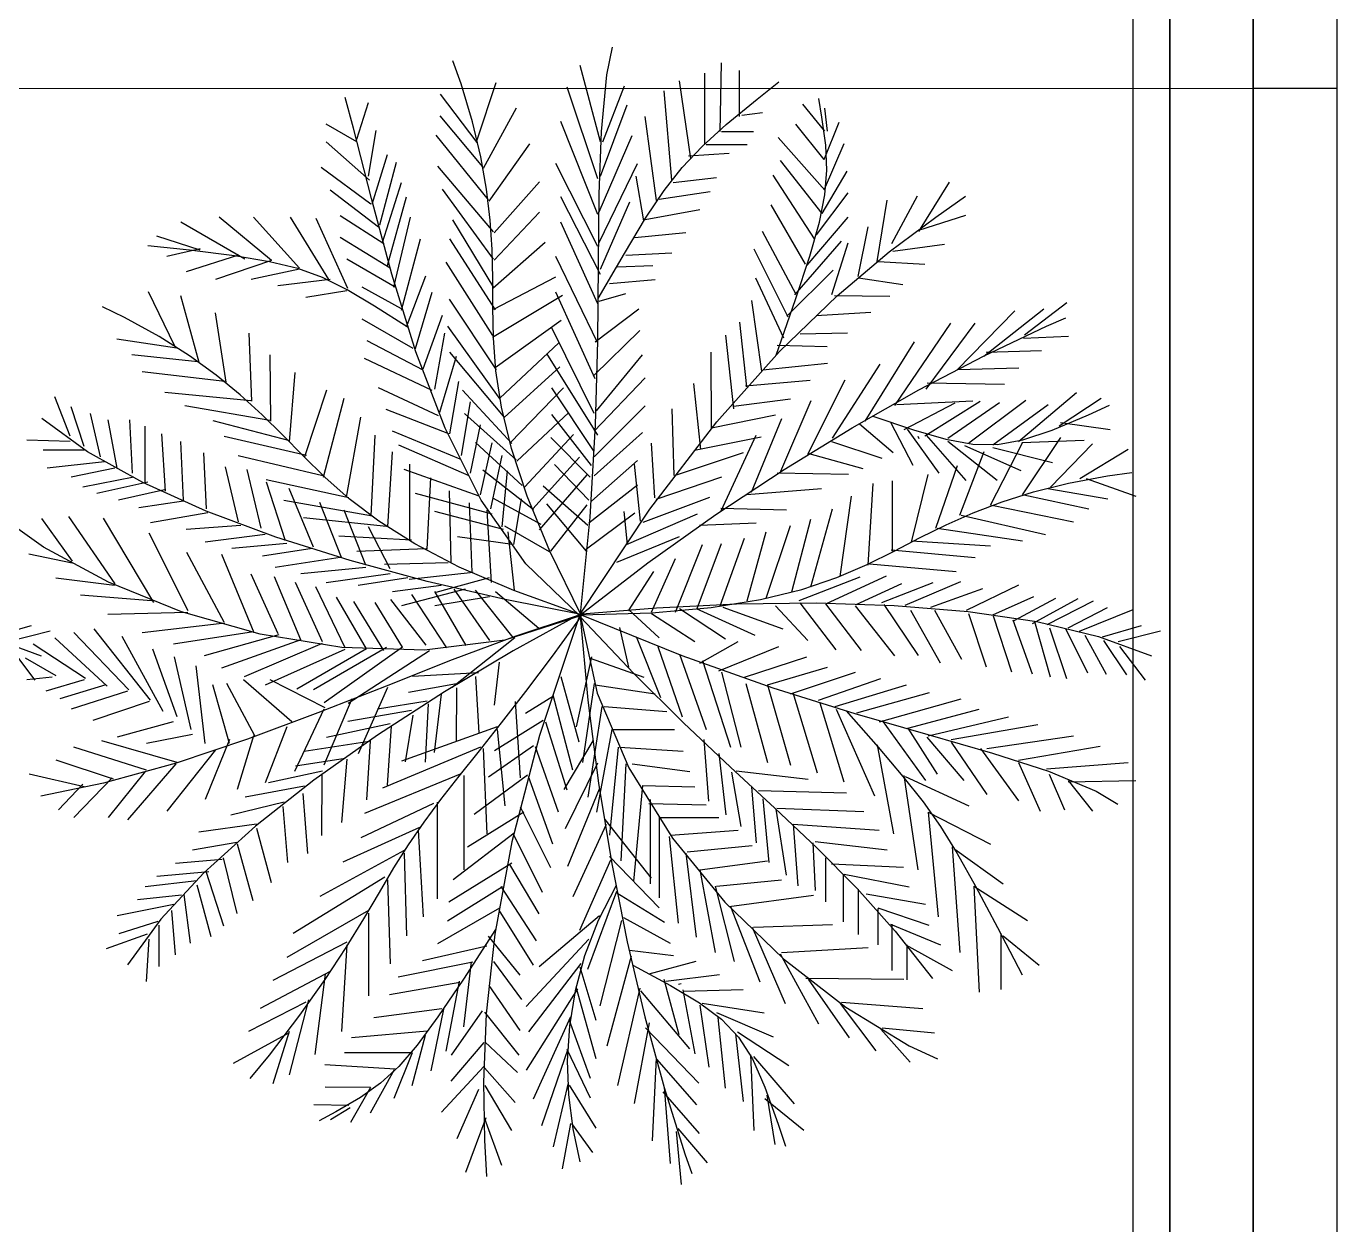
# Model space of a CAD drawing. Header units: millimetres. Extents: x 1993 to 4093, y 1262 to 2017.
# Drawn here: x 3551.76 to 3561.18, y 1651.93 to 1660.54 of the extents above; entities that cross this region are included whole.
import ezdxf

# ---------------------------------------------------------------- set-up
doc = ezdxf.new("R2010")
doc.units = ezdxf.units.MM
for name, color, linetype, lineweight in [('FLR CARPET', 254, 'Continuous', 15), ('FLR CARPET 1', 254, 'Continuous', 15), ('LOW HEIGHT STORAGE WITH PLANTER BOX', 251, 'Continuous', 25)]:
    doc.layers.add(name, color=color, linetype=linetype, lineweight=lineweight)

# ---------------------------------------------------------------- blocks, each defined once
blk = doc.blocks.new('LHS 4FT')
at = {"layer": 'LOW HEIGHT STORAGE WITH PLANTER BOX', "ltscale": 0.7}
for p, q in [((8.4, -24.0001), (8.4001, 24.0001)), ((9, 24.0001), (9, -24.0001)), ((8.4, -23.4), (8.4, -24)), ((8.4, -24), (-8.4, -24.0002)), ((9, -24.0001), (8.4, -24.0001))]:
    blk.add_line(p, q, dxfattribs=at)
blk = doc.blocks.new('LSH 6FT')
at = {"layer": 'LOW HEIGHT STORAGE WITH PLANTER BOX'}
for p, q in [((3.7112, 32.6035), (3.5647, 33.153)), ((4.5721, 32.6768), (4.5812, 33.1714)), ((4.3614, 32.4844), (4.279, 33.0431)), ((4.4622, 32.5852), (4.4622, 33.0981)), ((4.7094, 32.7867), (4.7094, 33.1164)), ((2.8258, 32.6188), (2.9622, 33.0308)), ((3.6929, 32.3379), (3.4731, 32.9973)), ((3.7295, 32.6035), (3.8852, 33.0065)), ((4.2241, 32.3287), (4.1691, 32.9699)), ((1.9621, 32.6218), (2.0445, 32.8874)), ((2.8261, 32.5984), (2.5622, 32.9462)), ((3.7112, 32.3562), (3.9035, 32.8691)), ((5.3235, 32.6794), (5.1647, 32.8744)), ((2.8659, 32.4229), (2.5607, 32.7905)), ((2.8702, 32.4148), (3.1087, 32.8489)), ((4.1142, 32.1822), (4.0318, 32.7867)), ((4.7277, 32.7958), (4.8743, 32.8142)), ((5.3417, 32.6813), (5.3243, 32.8453)), ((1.9621, 32.6035), (1.7423, 32.7317)), ((2.0445, 32.3562), (2.0995, 32.6859)), ((3.6929, 32.0814), (3.4273, 32.75)), ((4.5812, 32.6768), (4.8102, 32.6768)), ((5.3174, 32.4761), (5.1154, 32.7311)), ((5.3174, 32.4761), (5.427, 32.7456)), ((2.0537, 32.3287), (1.7423, 32.6035)), ((2.9068, 32.186), (2.5303, 32.6507)), ((2.911, 32.1779), (3.2032, 32.5883)), ((3.7021, 32.0997), (3.9402, 32.6493)), ((4.4713, 32.5852), (4.7644, 32.5852)), ((5.3223, 32.2556), (4.9875, 32.6346)), ((5.3214, 32.2647), (5.4616, 32.5927)), ((2.072, 32.1547), (2.1819, 32.5119)), ((4.3431, 32.5027), (4.6362, 32.5211)), ((2.0628, 32.1547), (1.7057, 32.4203)), ((2.1269, 32.0081), (2.246, 32.4569)), ((2.9434, 31.9572), (2.5422, 32.4297)), ((3.6929, 31.8524), (3.3907, 32.4478)), ((3.7021, 31.8799), (3.9768, 32.4478)), ((5.3033, 32.0878), (5.0048, 32.4707)), ((5.3033, 32.0878), (5.4828, 32.3923)), ((2.1452, 31.8799), (2.2826, 32.3104)), ((2.9476, 31.9491), (3.2733, 32.3151)), ((4.0226, 32.0356), (3.9676, 32.3562)), ((4.2332, 32.3104), (4.5446, 32.347)), ((5.2487, 31.907), (4.9517, 32.3637)), ((5.9984, 31.9588), (6.2186, 32.3137)), ((2.1178, 31.9898), (1.7698, 32.2554)), ((2.1819, 31.715), (2.3192, 32.2096)), ((2.9426, 31.7606), (2.5778, 32.2624)), ((3.7112, 31.6509), (3.4273, 32.2096)), ((4.1325, 32.1913), (4.4988, 32.2463)), ((5.2641, 31.9363), (5.4901, 32.2365)), ((5.8048, 31.8738), (5.9896, 32.2158)), ((3.7112, 31.6876), (3.9219, 32.173)), ((4.0318, 32.0448), (4.4255, 32.1181)), ((5.1851, 31.7253), (4.9375, 32.1504)), ((5.699, 31.7429), (5.772, 32.1835)), ((1.1562, 31.7608), (0.6983, 32.0265)), ((1.3485, 31.7517), (0.973, 32.0631)), ((1.55, 31.6967), (1.2203, 32.0631)), ((1.7606, 31.6143), (1.4859, 32.0631)), ((1.898, 31.5502), (1.669, 32.0539)), ((2.1544, 31.8708), (1.843, 32.0723)), ((2.2277, 31.5593), (2.3467, 32.0631)), ((2.946, 31.5559), (2.6511, 32.0424)), ((2.9468, 31.7525), (3.2728, 32.098)), ((3.6929, 31.4403), (3.4273, 32.0265)), ((5.1952, 31.7171), (5.4902, 32.0616)), ((5.9974, 31.9679), (6.3358, 32.0774)), ((0.8357, 31.825), (0.5243, 31.9257)), ((2.2002, 31.6967), (1.843, 31.9165)), ((3.9585, 31.9165), (4.3248, 31.9532)), ((5.1162, 31.5061), (4.8748, 31.9595)), ((5.5629, 31.6364), (5.6355, 31.994)), ((0.8357, 31.8341), (0.5976, 31.7792)), ((2.2826, 31.3945), (2.42, 31.9074)), ((2.9569, 31.3963), (2.6288, 31.9069)), ((2.9379, 31.5516), (3.3133, 31.8816)), ((5.0598, 31.3436), (4.8145, 31.8334)), ((5.1071, 31.5052), (5.4438, 31.8908)), ((5.3741, 31.5058), (5.4913, 31.8775)), ((5.8106, 31.8192), (6.183, 31.8678)), ((1.1104, 31.7883), (0.7349, 31.6692)), ((1.3485, 31.7517), (0.9456, 31.6143)), ((2.2368, 31.5593), (1.8888, 31.7608)), ((2.9395, 31.2117), (2.6029, 31.7385)), ((3.6929, 31.1563), (3.3907, 31.7792)), ((3.8944, 31.7883), (4.2241, 31.8066)), ((5.7081, 31.7438), (6.0417, 31.7239)), ((1.55, 31.6876), (1.202, 31.6143)), ((2.3192, 31.2754), (2.4566, 31.6418)), ((2.9445, 31.4002), (3.3913, 31.633)), ((3.8303, 31.7059), (4.0867, 31.715)), ((5.0497, 31.3517), (5.3831, 31.6818)), ((1.7698, 31.6143), (1.3943, 31.5685)), ((2.2826, 31.4036), (1.9987, 31.5593)), ((3.7753, 31.5868), (4.105, 31.6143)), ((5.0297, 31.193), (4.8276, 31.6229)), ((5.5639, 31.6272), (5.8822, 31.5781)), ((0.6545, 31.1346), (0.4653, 31.5251)), ((0.8285, 31.0191), (0.6971, 31.4967)), ((1.8888, 31.5319), (1.5958, 31.4861)), ((2.3834, 31.1197), (2.5024, 31.5227)), ((2.9641, 30.9663), (2.6279, 31.4726)), ((2.9356, 31.1993), (3.4385, 31.5027)), ((3.6746, 30.8999), (3.3907, 31.5227)), ((3.7021, 31.4586), (3.8944, 31.5135)), ((4.8707, 30.9551), (4.7985, 31.4633)), ((5.3933, 31.4987), (5.7897, 31.4946)), ((6.7574, 31.2174), (7.0603, 31.4484)), ((1.0228, 30.8777), (0.9464, 31.3756)), ((2.4383, 30.9731), (2.5757, 31.3578)), ((3.6746, 31.1655), (3.986, 31.4036)), ((5.2611, 31.3557), (5.6546, 31.379)), ((6.2706, 30.9624), (6.6887, 31.3881)), ((6.4654, 31.0644), (6.8973, 31.4044)), ((2.365, 31.1197), (1.9987, 31.3304)), ((2.9922, 30.7538), (2.6147, 31.2799)), ((2.9556, 30.9825), (3.4292, 31.3223)), ((3.6654, 30.6526), (3.3632, 31.2662)), ((4.7629, 30.8424), (4.7137, 31.3069)), ((5.8248, 30.7081), (6.2274, 31.3015)), ((6.052, 30.8271), (6.4035, 31.3008)), ((0.669, 31.1201), (0.2373, 31.1857)), ((1.2085, 30.7391), (1.1871, 31.2285)), ((2.4383, 30.964), (2.0354, 31.1746)), ((2.5207, 30.8266), (2.594, 31.2296)), ((3.6654, 30.9273), (3.9951, 31.2479)), ((4.6691, 30.6851), (4.6131, 31.2134)), ((5.1461, 31.2238), (5.486, 31.2322)), ((5.6138, 30.5976), (5.9677, 31.1655)), ((6.7497, 31.1927), (7.0731, 31.207)), ((0.8198, 31.022), (0.3447, 31.073)), ((1.3449, 30.5975), (1.3381, 31.0724)), ((3.0148, 30.6313), (2.6302, 31.0917)), ((2.988, 30.7619), (3.4115, 31.1582)), ((3.6929, 30.4969), (3.3266, 31.0831)), ((3.6838, 30.6709), (4.0134, 31.0739)), ((4.5096, 30.5392), (4.5063, 31.0915)), ((4.9799, 31.1417), (5.3399, 31.1338)), ((6.4812, 31.0933), (6.8784, 31.105)), ((2.5024, 30.8174), (2.017, 31.0464)), ((2.5573, 30.6617), (2.6764, 31.0647)), ((3.019, 30.6232), (3.4185, 30.9863)), ((4.8788, 30.9652), (5.3433, 31.0144)), ((5.3786, 30.4743), (5.7209, 31.0052)), ((6.2787, 30.9666), (6.7169, 30.979)), ((1.0141, 30.8805), (0.4203, 30.9515)), ((1.4785, 30.4472), (1.5179, 30.9454)), ((2.6306, 30.506), (2.6947, 30.8816)), ((3.6654, 30.5243), (4.0318, 30.909)), ((4.7529, 30.8505), (5.2183, 30.8906)), ((5.2005, 30.3603), (5.469, 30.8939)), ((1.1998, 30.7419), (0.5828, 30.8013)), ((1.5887, 30.3431), (1.747, 30.8214)), ((2.5482, 30.6343), (2.1178, 30.8358)), ((3.0754, 30.4357), (2.7208, 30.8188)), ((3.0631, 30.4396), (3.4456, 30.8352)), ((3.6654, 30.3778), (3.3632, 30.8358)), ((4.433, 30.393), (4.3828, 30.8666)), ((6.0593, 30.8723), (6.6126, 30.8623)), ((6.7145, 30.4505), (7.1299, 30.8025)), ((-0.0984, 30.4877), (-0.2083, 30.7716)), ((0.0023, 30.4144), (-0.0893, 30.6984)), ((1.3362, 30.6003), (0.7249, 30.7061)), ((1.7223, 30.1929), (1.8716, 30.7609)), ((2.713, 30.3503), (2.7771, 30.735)), ((3.6654, 30.3412), (4.0318, 30.7075)), ((4.6672, 30.7033), (5.076, 30.7558)), ((5.0061, 30.2379), (5.226, 30.7459)), ((5.841, 30.7166), (6.3854, 30.7433)), ((5.8936, 30.5374), (6.2587, 30.7286)), ((6.0419, 30.491), (6.4387, 30.7402)), ((6.2061, 30.4737), (6.5782, 30.7306)), ((6.3583, 30.4397), (6.7663, 30.7465)), ((6.5306, 30.4266), (6.9267, 30.7167)), ((7.0074, 30.5626), (7.3068, 30.7608)), ((0.1214, 30.3412), (0.0481, 30.6526)), ((0.2404, 30.2587), (0.1763, 30.6068)), ((0.3503, 30.2221), (0.332, 30.6068)), ((1.4813, 30.4559), (0.9308, 30.5994)), ((1.8877, 30.0513), (1.9907, 30.625)), ((2.6215, 30.506), (2.1727, 30.68)), ((3.1061, 30.3174), (2.7359, 30.6511)), ((3.1103, 30.3093), (3.4854, 30.6597)), ((3.6471, 30.277), (3.3632, 30.6434)), ((4.2409, 30.2068), (4.2271, 30.6843)), ((4.5086, 30.5484), (4.9682, 30.6431)), ((4.7959, 30.0864), (5.0154, 30.6149)), ((0.4419, 30.1488), (0.4419, 30.561)), ((0.5884, 30.0939), (0.5609, 30.506)), ((2.7039, 30.3228), (2.2185, 30.5243)), ((2.7771, 30.2221), (2.8504, 30.5701)), ((3.1667, 30.1218), (3.5168, 30.5005)), ((3.6654, 30.2038), (4.0134, 30.5152)), ((5.5733, 30.5763), (5.8147, 30.372)), ((5.7943, 30.5887), (5.9558, 30.2805)), ((5.914, 30.5378), (6.1412, 30.2226)), ((7.0151, 30.5873), (7.3725, 30.5368)), ((-0.0984, 30.4511), (-0.4098, 30.4602)), ((0.7166, 30.0297), (0.6983, 30.4511)), ((1.6003, 30.349), (1.0092, 30.4866)), ((2.0647, 29.9156), (2.0923, 30.4949)), ((2.768, 30.2038), (2.2643, 30.4236)), ((3.1501, 30.1338), (2.8131, 30.4435)), ((2.8504, 30.0664), (2.9328, 30.4419)), ((3.638, 30.1946), (3.3541, 30.4785)), ((4.1015, 30.0447), (4.0782, 30.4383)), ((4.3874, 30.3882), (4.8653, 30.4848)), ((4.5773, 29.9512), (4.8292, 30.4967)), ((5.3708, 30.4496), (5.7336, 30.3295)), ((6.0013, 30.4698), (5.9928, 30.486)), ((6.05, 30.4953), (6.3348, 30.1689)), ((6.2065, 30.4532), (6.56, 30.1732)), ((6.3259, 30.4227), (6.7308, 30.2419)), ((6.5135, 29.9931), (6.7425, 30.4419)), ((6.7393, 30.4428), (7.1855, 30.4595)), ((6.7425, 30.0664), (7.0172, 30.4785)), ((6.9439, 30.1213), (7.2461, 30.4327)), ((0.0023, 30.387), (-0.2907, 30.387)), ((0.8815, 29.9656), (0.8632, 30.3686)), ((1.7165, 30.2044), (1.108, 30.3478)), ((2.1836, 29.8377), (2.2171, 30.3765)), ((2.9237, 29.9656), (3.0061, 30.3503)), ((3.2267, 29.9672), (3.5605, 30.3374)), ((3.6471, 30.0206), (3.9768, 30.3137)), ((4.25, 30.2078), (4.7393, 30.3702)), ((5.2086, 30.3646), (5.5957, 30.2573)), ((6.2937, 29.9198), (6.4677, 30.3778)), ((6.531, 30.4061), (6.9591, 30.2995)), ((7.1546, 30.1854), (7.5026, 30.3961)), ((0.1488, 30.3045), (-0.2633, 30.2587)), ((0.2221, 30.2587), (-0.0893, 30.1946)), ((1.1104, 29.874), (1.0188, 30.2679)), ((1.2753, 29.8282), (1.1745, 30.2496)), ((2.8412, 30.0572), (2.3009, 30.2496)), ((2.3431, 29.7367), (2.3418, 30.287)), ((3.2309, 29.9591), (2.8656, 30.2437)), ((3.0061, 29.8374), (3.0427, 30.2404)), ((3.6288, 30.0297), (3.3816, 30.2862)), ((3.9995, 29.8773), (3.9561, 30.2872)), ((4.9818, 30.2251), (5.4941, 30.2144)), ((6.1197, 29.8282), (6.2754, 30.277)), ((0.3595, 30.1946), (-0.0068, 30.1213)), ((0.4602, 30.158), (0.0939, 30.0755)), ((1.9051, 30.0456), (1.3111, 30.1745)), ((1.4493, 29.7366), (1.3119, 30.158)), ((2.4677, 29.6761), (2.4926, 30.1889)), ((3.2742, 29.8164), (3.6158, 30.2113)), ((3.6197, 29.8466), (3.2991, 30.1305)), ((3.6288, 29.8649), (3.9768, 30.1397)), ((4.1116, 30.0366), (4.5827, 30.197)), ((5.6344, 29.5626), (5.671, 30.1488)), ((5.8084, 29.6634), (5.8084, 30.1671)), ((5.9457, 29.7275), (6.0648, 30.2129)), ((7.2004, 30.1854), (7.5575, 30.0572)), ((0.5793, 30.103), (0.2496, 30.0297)), ((1.6507, 29.6908), (1.4767, 30.1122)), ((2.9328, 29.929), (2.3834, 30.0755)), ((2.6388, 29.581), (2.6261, 30.0965)), ((3.2859, 29.8535), (2.9386, 30.0442)), ((3.0885, 29.7092), (3.1434, 30.0389)), ((4.0187, 29.8701), (4.497, 30.0498)), ((4.7635, 30.0694), (5.2994, 30.1123)), ((5.4329, 29.4802), (5.5153, 30.0572)), ((6.7516, 30.0664), (7.2187, 29.9656)), ((6.9256, 30.1122), (7.356, 30.0389)), ((0.7166, 30.0206), (0.3961, 29.9748)), ((0.8906, 29.9381), (0.4785, 29.8649)), ((2.0733, 29.9127), (1.436, 30.0271)), ((1.8522, 29.6176), (1.6965, 30.0114)), ((2.0262, 29.5626), (1.8705, 29.9565)), ((3.0152, 29.8191), (2.5207, 29.9473)), ((2.7896, 29.5118), (2.7711, 30.0099)), ((2.9287, 29.4368), (2.8986, 29.9581)), ((3.6105, 29.6634), (3.3266, 30.0023)), ((3.3547, 29.6621), (3.6154, 29.9942)), ((3.6013, 29.6725), (3.9585, 29.9381)), ((3.9066, 29.7109), (3.8815, 29.9477)), ((4.5769, 29.9716), (5.0482, 29.9601)), ((5.2223, 29.4069), (5.378, 29.9656)), ((6.5227, 29.9931), (7.1088, 29.874)), ((-0.0802, 29.5897), (-0.3002, 29.8962)), ((0.2252, 29.4279), (-0.1083, 29.9121)), ((0.5043, 29.2933), (0.1429, 29.8988)), ((1.1287, 29.8466), (0.7349, 29.8191)), ((2.1749, 29.8406), (1.5782, 29.9029)), ((3.8975, 29.7099), (4.4084, 29.9298)), ((4.4235, 29.8499), (4.8288, 29.8658)), ((4.9017, 29.3245), (5.0757, 29.8466)), ((5.0849, 29.3703), (5.2223, 29.8924)), ((6.3029, 29.9198), (6.9073, 29.7824)), ((0.75, 29.2345), (0.4696, 29.7917)), ((1.3027, 29.7824), (0.8723, 29.7275)), ((2.3546, 29.7425), (1.8333, 29.7702)), ((2.2002, 29.5351), (2.0445, 29.8374)), ((3.0793, 29.7092), (2.6856, 29.7641)), ((3.3465, 29.6579), (3.0239, 29.8409)), ((3.0939, 29.3822), (3.0495, 29.8021)), ((3.8281, 29.5829), (4.2781, 29.7687)), ((4.5721, 29.2695), (4.7461, 29.755)), ((4.7644, 29.3062), (4.9017, 29.8008)), ((6.1289, 29.8282), (6.7425, 29.7366)), ((1.4584, 29.7183), (1.0646, 29.6817)), ((1.6416, 29.6817), (1.2844, 29.6267)), ((2.459, 29.679), (1.961, 29.6605)), ((4.2515, 29.2237), (4.4439, 29.7092)), ((4.4072, 29.2512), (4.5812, 29.7183)), ((5.7992, 29.6725), (6.4036, 29.6176)), ((5.9457, 29.7366), (6.5135, 29.7)), ((-0.0836, 29.5771), (-0.3952, 29.64)), ((1.0095, 29.152), (0.7407, 29.6525)), ((1.2235, 29.0749), (0.9919, 29.6392)), ((1.843, 29.6176), (1.376, 29.5443)), ((2.6185, 29.578), (2.161, 29.5654)), ((4.0775, 29.2237), (4.2515, 29.6084)), ((5.6435, 29.5718), (6.2663, 29.5168)), ((0.2218, 29.4154), (-0.2, 29.4674)), ((1.3962, 29.0691), (1.2018, 29.4962)), ((1.5589, 29.0258), (1.3711, 29.4779)), ((2.0262, 29.5443), (1.5591, 29.4985)), ((2.2002, 29.4985), (1.7423, 29.4344)), ((2.3284, 29.471), (1.9712, 29.4161)), ((2.7983, 29.5089), (2.3379, 29.4586)), ((2.9113, 29.4715), (2.5292, 29.3664)), ((3.9127, 29.2329), (4.0959, 29.5168)), ((5.1397, 29.3075), (5.5766, 29.4787)), ((5.3359, 29.2868), (5.7653, 29.4845)), ((1.7158, 29.0108), (1.5213, 29.4379)), ((1.8785, 28.9675), (1.6669, 29.4059)), ((2.5665, 29.4161), (2.2185, 29.3703)), ((2.7405, 29.3886), (2.2826, 29.2695)), ((2.7475, 28.9841), (2.5226, 29.3723)), ((2.9177, 29.0192), (2.6611, 29.3891)), ((3.0846, 29.0417), (2.8133, 29.382)), ((5.5472, 29.28), (5.8759, 29.4301)), ((5.7334, 29.2946), (6.1023, 29.437)), ((5.9006, 29.2752), (6.2999, 29.4453)), ((6.0855, 29.2609), (6.457, 29.3945)), ((6.3396, 29.2376), (6.7162, 29.4202)), ((0.4872, 29.3045), (-0.0243, 29.3469)), ((2.0308, 28.9605), (1.815, 29.3329)), ((2.1547, 28.9476), (1.9402, 29.2996)), ((2.2886, 28.9722), (2.0925, 29.2925)), ((2.4601, 28.9869), (2.2059, 29.3159)), ((2.609, 28.9673), (2.3557, 29.3498)), ((2.9145, 29.3336), (2.5207, 29.2695)), ((3.2694, 29.1065), (2.9577, 29.3704)), ((5.1447, 29.2899), (5.4016, 28.9533)), ((5.327, 29.2844), (5.584, 28.9477)), ((5.7472, 29.2794), (5.994, 28.9114)), ((6.5294, 29.2056), (6.8254, 29.3369)), ((6.684, 29.1636), (6.9813, 29.3239)), ((6.8136, 29.1432), (7.1436, 29.3222)), ((6.9205, 29.1353), (7.253, 29.3055)), ((0.7467, 29.222), (0.1731, 29.2072)), ((3.9127, 29.242), (4.1325, 29.0405)), ((4.0775, 29.2146), (4.3889, 29.0131)), ((4.279, 29.2512), (4.6087, 29.0314)), ((4.3981, 29.2512), (4.8193, 29.0589)), ((4.5904, 29.2604), (5.0208, 29.1047)), ((4.9697, 29.269), (5.2018, 29.0205)), ((5.5409, 29.2687), (5.8229, 28.9106)), ((5.9395, 29.2386), (6.1511, 28.8606)), ((6.1106, 29.2394), (6.3059, 28.8854)), ((6.3559, 29.2136), (6.4831, 28.8308)), ((6.5319, 29.1968), (6.6642, 28.7963)), ((7.0701, 29.111), (7.3523, 29.2574)), ((7.1531, 29.0869), (7.5371, 29.2431)), ((-0.6579, 29.0474), (-0.3759, 29.1272)), ((-0.5435, 29.0131), (-0.2414, 29.0891)), ((0.4785, 28.5917), (0.0756, 29.1047)), ((1.0141, 29.1441), (0.4192, 29.0746)), ((3.8486, 29.1138), (3.9127, 28.8299)), ((6.6727, 29.17), (6.8113, 28.7808)), ((6.8287, 29.157), (6.9409, 28.7603)), ((6.9368, 29.1114), (7.0591, 28.7462)), ((7.0525, 29.106), (7.2089, 28.7886)), ((7.3165, 29.0474), (7.5985, 29.1272)), ((7.4309, 29.0131), (7.733, 29.0891)), ((0.0115, 28.7474), (-0.364, 28.9947)), ((0.1672, 28.6925), (-0.2083, 29.0405)), ((0.3228, 28.665), (-0.0709, 29.0772)), ((0.5701, 28.5093), (0.2771, 29.0497)), ((1.2189, 29.0828), (0.6458, 28.9942)), ((1.4008, 29.0612), (0.8644, 28.9092)), ((1.5589, 29.0258), (0.9887, 28.8225)), ((1.7125, 28.9983), (1.1527, 28.7587)), ((3.0971, 29.0384), (2.647, 28.6824)), ((3.9676, 29.0497), (4.1416, 28.6101)), ((4.4255, 28.8574), (4.7003, 29.0131)), ((7.1895, 29.0591), (7.3447, 28.7794)), ((7.324, 29.021), (7.4893, 28.7727)), ((-0.5335, 28.9779), (-0.3505, 28.7346)), ((0.6708, 28.4727), (0.4968, 28.9581)), ((0.7716, 28.3811), (0.6525, 28.9032)), ((1.8752, 28.955), (1.3041, 28.6983)), ((2.0308, 28.9605), (1.5315, 28.6712)), ((2.1739, 28.9693), (1.6508, 28.6663)), ((2.2886, 28.9722), (1.7263, 28.5724)), ((2.483, 28.9473), (1.899, 28.5666)), ((3.6471, 28.9032), (3.5372, 28.3994)), ((4.1233, 28.9764), (4.2973, 28.4727)), ((4.279, 28.9215), (4.4713, 28.3811)), ((4.5629, 28.8024), (4.9933, 28.9764)), ((4.7461, 28.7566), (5.1948, 28.9032)), ((7.4408, 28.9779), (7.6238, 28.7346)), ((-0.1991, 28.7658), (-0.4189, 28.894)), ((0.8723, 28.2803), (0.8082, 28.839)), ((2.983, 28.8643), (2.9476, 28.5548)), ((3.638, 28.894), (4.0226, 28.7566)), ((4.4439, 28.8757), (4.6453, 28.2528)), ((4.9109, 28.7016), (5.3413, 28.8299)), ((-0.2266, 28.7566), (-0.4098, 28.7383)), ((0.0023, 28.7383), (-0.2724, 28.6559)), ((1.495, 28.436), (1.147, 28.7383)), ((1.7331, 28.5368), (1.3394, 28.7383)), ((2.8344, 28.7878), (2.3621, 28.7614)), ((2.8139, 28.762), (2.8382, 28.3562)), ((3.4271, 28.7618), (3.5571, 28.2927)), ((4.5812, 28.7932), (4.7186, 28.2528)), ((5.0757, 28.6375), (5.5428, 28.7932)), ((5.2772, 28.5917), (5.7259, 28.7474)), ((0.158, 28.7016), (-0.1717, 28.6009)), ((0.3137, 28.6559), (-0.0893, 28.5276)), ((1.0463, 28.2803), (0.9273, 28.7016)), ((1.2295, 28.3353), (1.028, 28.7108)), ((2.1819, 28.6833), (1.9712, 28.207)), ((2.6771, 28.7085), (2.3318, 28.6459)), ((2.5662, 28.6345), (2.518, 28.2151)), ((2.6768, 28.6796), (2.6753, 28.2943)), ((3.3743, 28.6212), (3.1721, 28.4954)), ((3.3695, 28.629), (3.51, 28.0909)), ((3.6654, 28.7108), (3.583, 28.1429)), ((3.6746, 28.7016), (4.105, 28.6375)), ((4.7552, 28.7108), (4.9109, 28.1429)), ((4.9109, 28.7016), (5.0757, 28.1246)), ((5.0941, 28.6467), (5.2681, 28.0697)), ((5.3963, 28.5459), (5.9091, 28.7016)), ((5.5519, 28.5001), (6.0739, 28.6467)), ((0.4694, 28.5826), (0.0664, 28.4452)), ((1.724, 28.5276), (1.5134, 28.0788)), ((1.9255, 28.6009), (1.724, 28.1246)), ((2.4672, 28.5835), (2.1103, 28.5268)), ((2.4728, 28.5661), (2.4535, 28.1463)), ((3.0977, 28.5826), (3.1343, 28.033)), ((3.7204, 28.5459), (3.6197, 27.8956)), ((3.7387, 28.5459), (4.1874, 28.5093)), ((5.2864, 28.5734), (5.4604, 28.0055)), ((5.4054, 28.5276), (5.6802, 27.9048)), ((5.7168, 28.436), (6.3029, 28.6009)), ((5.9183, 28.3902), (6.4311, 28.5276)), ((0.6434, 28.436), (0.2404, 28.3261)), ((2.3535, 28.5182), (1.8979, 28.4395)), ((2.3647, 28.4833), (2.3087, 28.148)), ((3.3002, 28.4456), (2.9502, 28.2279)), ((3.3176, 28.4349), (3.4699, 27.9473)), ((5.7351, 28.4452), (6.0465, 28.0147)), ((6.0648, 28.3353), (6.6417, 28.4727)), ((0.7807, 28.3444), (0.4511, 28.2803)), ((1.2203, 28.3353), (1.1013, 27.9506)), ((1.4584, 28.3994), (1.3027, 27.9964)), ((2.2018, 28.4215), (1.743, 28.3225)), ((2.2074, 28.404), (2.1793, 27.9815)), ((2.9694, 28.3994), (2.2826, 28.1521)), ((2.9694, 28.3811), (3.0244, 27.8315)), ((3.7937, 28.3811), (3.6838, 27.7857)), ((3.7937, 28.3811), (4.2424, 28.3811)), ((5.9183, 28.3902), (6.1289, 28.0605)), ((6.2296, 28.3078), (6.8524, 28.4177)), ((6.486, 28.2437), (7.1088, 28.3353)), ((0.4511, 28.088), (-0.0709, 28.2528)), ((0.6708, 28.1429), (0.1305, 28.2986)), ((1.0463, 28.3078), (0.8723, 27.8773)), ((2.0497, 28.2958), (1.5826, 28.223)), ((2.0584, 28.2986), (2.0304, 27.876)), ((2.8504, 28.2528), (2.1452, 27.9597)), ((2.8687, 28.2437), (2.8962, 27.63)), ((3.2308, 28.2623), (2.9061, 28.0387)), ((3.2434, 28.2594), (3.4065, 27.7892)), ((3.6566, 28.2993), (3.4479, 27.9487)), ((3.8394, 28.2528), (3.7753, 27.6209)), ((3.8486, 28.2528), (4.3065, 28.2254)), ((4.4539, 28.3083), (4.4873, 27.8666)), ((5.6985, 28.2712), (5.8175, 27.63)), ((6.0556, 28.3261), (6.3212, 28.0147)), ((6.2296, 28.2895), (6.486, 27.914)), ((6.4403, 28.2437), (6.715, 27.8682)), ((6.715, 28.1613), (7.3011, 28.262)), ((0.213, 28.0239), (-0.1991, 28.1613)), ((0.9456, 28.2345), (0.5976, 27.7949)), ((1.8774, 28.1732), (1.5206, 28.1165)), ((1.889, 28.1673), (1.8519, 27.713)), ((4.5623, 28.2083), (4.6123, 27.7666)), ((0.0023, 27.9689), (-0.3915, 28.0605)), ((0.4419, 28.0788), (0.1763, 27.7491)), ((0.6617, 28.1338), (0.3137, 27.7308)), ((1.7142, 28.0824), (1.328, 27.9971)), ((1.7111, 28.0622), (1.7089, 27.6191)), ((2.7039, 28.0605), (2.017, 27.7766)), ((3.6909, 28.1378), (3.4578, 27.6667)), ((3.8944, 28.1338), (3.8578, 27.4377)), ((3.9402, 28.1338), (4.3523, 28.0788)), ((4.6539, 28.0749), (4.7206, 27.6832)), ((4.6873, 28.0833), (5.2039, 28.0249)), ((6.715, 28.1429), (6.8707, 27.7949)), ((6.9165, 28.0971), (7.5026, 28.1429)), ((6.9348, 28.0605), (7.0447, 27.804)), ((-0.0068, 27.9872), (-0.1808, 27.804)), ((0.2038, 28.033), (-0.0709, 27.7491)), ((1.5855, 27.9739), (1.1589, 27.8948)), ((2.7313, 28.0513), (2.7313, 27.3736)), ((3.1886, 28.0527), (2.8035, 27.77)), ((3.1934, 28.0449), (3.3662, 27.5592)), ((4.0134, 27.9781), (3.9493, 27.2911)), ((4.0134, 27.9781), (4.3889, 27.9689)), ((4.7956, 27.9666), (4.8289, 27.5665)), ((5.8908, 28.0513), (5.9915, 27.3736)), ((5.8999, 28.0422), (6.3578, 27.8315)), ((7.0721, 28.0055), (7.5575, 28.0147)), ((7.0721, 28.0147), (7.2461, 27.7949)), ((1.5733, 27.9219), (1.606, 27.4899)), ((3.7033, 27.9514), (3.4741, 27.396)), ((4.0684, 27.8773), (4.0684, 27.2728)), ((4.8456, 27.9416), (5.4789, 27.9249)), ((4.8789, 27.8832), (4.9206, 27.4249)), ((1.4394, 27.8597), (1.056, 27.7656)), ((1.4304, 27.8279), (1.4634, 27.4249)), ((2.5116, 27.8498), (1.9896, 27.6025)), ((2.539, 27.859), (2.539, 27.1629)), ((3.1599, 27.7868), (2.7554, 27.5352)), ((3.1357, 27.8257), (3.3532, 27.3893)), ((4.0592, 27.8498), (4.4713, 27.8407)), ((4.9706, 27.8082), (5.0456, 27.3332)), ((4.9789, 27.8166), (5.6039, 27.7916)), ((6.0648, 27.7857), (6.138, 27.0347)), ((6.0648, 27.7857), (6.5135, 27.5567)), ((1.2406, 27.6998), (0.8258, 27.6438)), ((3.7526, 27.6991), (3.5139, 27.179)), ((3.7431, 27.7344), (4.0756, 27.312)), ((4.1325, 27.7491), (4.5629, 27.7491)), ((4.1325, 27.7491), (4.1325, 27.1721)), ((5.0956, 27.6999), (5.7122, 27.6582)), ((5.0956, 27.6999), (5.1289, 27.2582)), ((1.2403, 27.6708), (1.3459, 27.2815)), ((2.4108, 27.6758), (1.8614, 27.4285)), ((2.4017, 27.6575), (2.4383, 27.0347)), ((3.0916, 27.6364), (2.654, 27.2995)), ((3.0838, 27.6316), (3.2916, 27.2108)), ((4.2058, 27.6117), (4.2699, 26.9889)), ((4.2149, 27.6209), (4.7003, 27.6575)), ((1.1001, 27.5682), (0.7809, 27.5139)), ((1.1029, 27.5595), (1.2141, 27.1526)), ((2.3009, 27.5109), (1.6965, 27.1812)), ((2.3009, 27.4926), (2.3192, 26.8973)), ((4.3248, 27.4926), (4.3981, 26.8881)), ((4.334, 27.5018), (4.801, 27.5476)), ((5.2372, 27.5665), (5.2539, 27.2248)), ((5.2539, 27.5749), (5.7705, 27.5165)), ((6.2388, 27.5384), (6.2937, 26.7782)), ((6.2571, 27.5201), (6.6051, 27.2728)), ((0.9944, 27.4477), (0.6581, 27.4169)), ((1.0004, 27.4593), (1.1, 27.0584)), ((3.0746, 27.421), (2.6235, 27.1404)), ((3.059, 27.4113), (3.2689, 27.0565)), ((3.7843, 27.4419), (3.5608, 26.9355)), ((3.7771, 27.4685), (4.133, 27.0998)), ((4.4255, 27.3736), (4.9109, 27.4377)), ((5.3289, 27.4582), (5.3289, 27.1415)), ((5.3706, 27.4165), (5.8872, 27.3915)), ((0.8979, 27.3591), (0.5239, 27.3257)), ((0.8776, 27.3622), (1.0034, 26.9697)), ((2.1636, 27.3186), (1.5042, 26.9156)), ((2.1819, 27.3003), (2.2002, 26.6958)), ((4.4255, 27.3736), (4.5354, 26.7782)), ((4.5446, 27.2545), (5.0116, 27.3003)), ((5.4539, 27.3415), (5.4539, 26.9998)), ((5.4622, 27.3415), (5.9289, 27.2498)), ((0.8131, 27.2934), (0.4419, 27.2514)), ((0.8128, 27.2645), (0.9128, 26.8925)), ((3.0082, 27.2503), (2.6116, 27.0035)), ((2.9956, 27.2532), (3.2501, 26.8614)), ((3.8264, 27.2161), (3.6172, 26.6566)), ((3.8288, 27.2073), (4.1705, 26.9961)), ((4.5354, 27.2545), (4.6728, 26.7141)), ((5.5622, 27.2332), (5.5622, 26.9081)), ((6.3945, 27.2545), (6.4311, 26.4943)), ((6.3945, 27.2545), (6.7791, 27.0072)), ((0.6461, 27.1245), (0.2397, 27.0423)), ((0.7019, 27.1904), (0.3858, 27.1564)), ((0.7193, 27.196), (0.7645, 26.845)), ((4.6362, 27.1079), (5.2406, 27.1904)), ((5.6206, 27.1998), (6.0455, 27.1248)), ((0.6311, 27.0812), (0.6564, 26.7623)), ((2.0445, 27.0805), (1.4584, 26.7416)), ((2.0445, 27.0621), (2.0445, 26.4668)), ((2.9855, 27.0959), (2.5403, 26.8406)), ((2.9826, 27.0833), (3.2293, 26.6867)), ((3.704, 27.0415), (3.2706, 26.6748)), ((3.8766, 27.0304), (4.2112, 26.8458)), ((4.6453, 27.1079), (4.856, 26.5675)), ((5.7039, 27.0998), (6.0705, 26.9748)), ((5.7039, 27.0915), (5.7039, 26.8331)), ((0.5317, 27.0012), (0.2527, 26.9118)), ((0.5401, 26.9751), (0.5396, 26.6767)), ((3.8637, 27.008), (3.7067, 26.3962)), ((4.801, 26.9614), (5.0391, 26.4118)), ((4.8102, 26.9614), (5.378, 26.9797)), ((5.7955, 26.9831), (6.1539, 26.8331)), ((5.8039, 26.9831), (5.8039, 26.6498)), ((0.4554, 26.9094), (0.1617, 26.8057)), ((0.4665, 26.8745), (0.4486, 26.5706)), ((1.8888, 26.8515), (1.3577, 26.5767)), ((1.8888, 26.8332), (1.8522, 26.2103)), ((2.9055, 26.8952), (3.133, 26.6161)), ((3.629, 26.8748), (3.179, 26.3914)), ((5.9039, 26.8331), (6.2372, 26.6498)), ((5.9122, 26.8331), (5.9122, 26.5831)), ((6.5868, 26.9156), (6.5868, 26.5126)), ((6.6051, 26.8973), (6.8615, 26.6866)), ((2.8956, 26.8243), (2.4323, 26.7195)), ((3.9331, 26.7516), (3.7567, 26.1061)), ((3.9211, 26.7958), (4.2351, 26.7574)), ((5.0025, 26.769), (5.2772, 26.2653)), ((5.0116, 26.7782), (5.6344, 26.8148)), ((1.7698, 26.6408), (1.2661, 26.3752)), ((2.7954, 26.708), (2.2583, 26.6004)), ((2.7828, 26.711), (2.7274, 26.2451)), ((2.9429, 26.7136), (3.1452, 26.4403)), ((3.5706, 26.6998), (3.1956, 26.208)), ((3.5623, 26.6748), (3.679, 26.2914)), ((4.0621, 26.6252), (4.3981, 26.7161)), ((1.7331, 26.6225), (1.6599, 26.0455)), ((2.7018, 26.5636), (2.1958, 26.4753)), ((2.697, 26.5714), (2.5998, 26.0687)), ((4.1673, 26.5872), (4.2749, 26.1894)), ((4.1809, 26.5719), (4.5665, 26.6193)), ((4.2901, 26.554), (4.2724, 26.5492)), ((5.1856, 26.595), (5.8908, 26.5859)), ((5.204, 26.5859), (5.497, 26.1645)), ((2.9096, 26.5418), (3.1331, 26.2171)), ((3.5456, 26.5164), (3.179, 25.933)), ((3.5373, 26.5247), (3.679, 26.0164)), ((3.9953, 26.5217), (3.8332, 25.8232)), ((4.0001, 26.504), (4.3502, 26.0864)), ((4.3021, 26.5098), (4.3887, 26.0493)), ((4.3045, 26.501), (4.7374, 26.5137)), ((1.5958, 26.421), (1.1837, 26.2103)), ((1.6141, 26.4393), (1.4767, 25.8989)), ((2.5713, 26.3745), (2.0838, 26.3086)), ((2.584, 26.3716), (2.4937, 25.9272)), ((2.8606, 26.3604), (2.6395, 26.0395)), ((4.4263, 26.4011), (4.4905, 25.9535)), ((4.4416, 26.4147), (4.8873, 26.3455)), ((5.4329, 26.4118), (5.6893, 26.0729)), ((5.4421, 26.421), (6.0282, 26.3752)), ((2.8781, 26.3496), (3.1249, 26.0395)), ((3.4956, 26.3164), (3.229, 25.7246)), ((3.4873, 26.2914), (3.6373, 25.8747)), ((4.0622, 26.2741), (3.9535, 25.6944)), ((4.5451, 26.3478), (4.9528, 26.1735)), ((4.5547, 26.3125), (4.6067, 25.8047)), ((1.4767, 26.2012), (1.0738, 25.9813)), ((1.4767, 26.2103), (1.3577, 25.8348)), ((2.4671, 26.2126), (1.9243, 26.1662)), ((2.4534, 26.1826), (2.3556, 25.8197)), ((4.0341, 26.2381), (4.4172, 25.8388)), ((4.6814, 26.1949), (4.7374, 25.7072)), ((4.6966, 26.2086), (5.0656, 25.9668)), ((5.7259, 26.2286), (5.9366, 25.9905)), ((5.7351, 26.2378), (6.1106, 26.2012)), ((2.8737, 26.1312), (2.6362, 25.8541)), ((2.8815, 26.1361), (3.1159, 25.9152)), ((3.479, 26.0914), (3.2873, 25.533)), ((3.4706, 26.083), (3.6373, 25.733)), ((2.358, 26.0585), (1.8726, 26.0585)), ((2.358, 26.0585), (2.2282, 25.7297)), ((4.1115, 26.0218), (4.083, 25.4258)), ((4.1139, 26.013), (4.4024, 25.683)), ((4.7887, 26.0437), (4.8125, 25.4998)), ((4.8111, 26.0308), (5.102, 25.692)), ((2.2374, 25.9403), (1.7326, 25.9715)), ((2.2296, 25.9355), (2.0571, 25.6233)), ((2.8733, 25.9584), (2.5707, 25.63)), ((2.8782, 25.9507), (3.099, 25.6997)), ((2.0604, 25.8087), (1.7352, 25.8113)), ((2.0604, 25.8087), (1.9152, 25.5566)), ((2.8351, 25.7945), (2.679, 25.4385)), ((2.8818, 25.8235), (3.0723, 25.4998)), ((3.479, 25.8413), (3.3706, 25.3829)), ((3.4873, 25.8247), (3.679, 25.5163)), ((4.1689, 25.8096), (4.2128, 25.2617)), ((4.1584, 25.7783), (4.4197, 25.4789)), ((4.8925, 25.7302), (5.1723, 25.5023)), ((4.9054, 25.7527), (4.9633, 25.3983)), ((1.9038, 25.6789), (1.6524, 25.6843)), ((1.9135, 25.6634), (1.7735, 25.5763)), ((2.8871, 25.5895), (2.7425, 25.1976)), ((2.8793, 25.5847), (3.0009, 25.2505)), ((3.4956, 25.5496), (3.4373, 25.2246)), ((3.504, 25.5496), (3.654, 25.3413)), ((4.268, 25.5138), (4.4771, 25.2667)), ((4.2551, 25.4913), (4.2913, 25.1121))]:
    blk.add_line(p, q, dxfattribs=at)
at = {"layer": 'LOW HEIGHT STORAGE WITH PLANTER BOX', "ltscale": 0.7}
for points in [[(8.4, -36.0001), (8.4001, 36.0001), (9, 36.0001), (9, -36.0001)], [(7.8, -35.4), (7.8007, 35.4), (8.3998, 35.4001), (8.4, -35.4)]]:
    blk.add_lwpolyline(points, close=True, dxfattribs=at)
at = {"layer": 'LOW HEIGHT STORAGE WITH PLANTER BOX', "ltscale": 0.1}
for points in [[(-8.4, -35.4002), (-8.4003, 35.3999), (7.8007, 35.3999), (7.8, -35.4)], [(-8.1333, -35.1335), (-8.1333, 35.1333), (7.5343, 35.1333), (7.5343, -35.1335)]]:
    blk.add_lwpolyline(points, close=True, dxfattribs=at)
at = {"layer": 'LOW HEIGHT STORAGE WITH PLANTER BOX'}
for points in [[(3.5647, 29.1871), (3.637, 29.9062), (3.6757, 30.5674), (3.6922, 31.1731), (3.6975, 31.7253), (3.7028, 32.2265), (3.7192, 32.6789), (3.758, 33.0847), (3.7978, 33.2834)], [(3.5712, 29.207), (3.3485, 29.6634), (3.1853, 30.0581), (3.0724, 30.3997), (3.0005, 30.6971), (2.9603, 30.9591), (2.9427, 31.1946), (2.9382, 31.4124), (2.9378, 31.6213), (2.933, 31.8293), (2.9195, 32.0416), (2.8939, 32.2625), (2.8528, 32.4964), (2.7927, 32.7477), (2.7102, 33.0206), (2.6506, 33.1853)], [(3.6951, 31.4772), (3.8835, 31.8019), (4.0355, 32.0542), (4.168, 32.2535), (4.2976, 32.4192), (4.441, 32.5708), (4.615, 32.7276), (4.8363, 32.9091), (4.9938, 33.0337)], [(3.5647, 29.1962), (3.1744, 29.5717), (2.8548, 30.0295), (2.5951, 30.5451), (2.3845, 31.0945), (2.2121, 31.6533), (2.067, 32.1973), (1.9384, 32.7023), (1.877, 32.9232)], [(4.9745, 31.0706), (5.1124, 31.4718), (5.2145, 31.7824), (5.2839, 32.0255), (5.3241, 32.2239), (5.3383, 32.4008), (5.3299, 32.5791), (5.3022, 32.7818), (5.2789, 32.9153)], [(3.5561, 29.1948), (4.0672, 29.9641), (4.5485, 30.5916), (4.9973, 31.0962), (5.4107, 31.497), (5.7861, 31.8131), (6.1207, 32.0634), (6.3345, 32.2131)], [(2.3302, 31.2703), (2.0884, 31.4234), (1.8912, 31.5402), (1.7154, 31.6276), (1.5376, 31.6927), (1.3346, 31.7425), (1.0831, 31.7841), (0.7597, 31.8245), (0.4609, 31.8575)], [(3.5664, 29.2066), (3.0886, 29.3789), (2.6966, 29.5482), (2.3776, 29.7146), (2.1188, 29.8778), (1.9074, 30.0378), (1.7306, 30.1944), (1.5757, 30.3475), (1.4298, 30.497), (1.2815, 30.6429), (1.1239, 30.7858), (0.9516, 30.9264), (0.7591, 31.0656), (0.541, 31.2039), (0.2916, 31.3422), (0.1341, 31.4188)], [(3.5712, 29.207), (4.0519, 29.5773), (4.5402, 29.9254), (5.0309, 30.2499), (5.519, 30.5492), (5.9993, 30.8216), (6.4668, 31.0656), (6.9163, 31.2796), (7.0548, 31.3388)], [(5.667, 30.6331), (5.96, 30.5349), (6.1924, 30.4667), (6.3862, 30.4304), (6.5635, 30.4279), (6.7462, 30.4612), (6.9565, 30.532), (7.2164, 30.6424), (7.3688, 30.7121)], [(3.583, 29.2054), (3.027, 29.3152), (2.4663, 29.4451), (1.9134, 29.5946), (1.3806, 29.763), (0.8804, 29.9499), (0.4253, 30.1547), (0.0277, 30.3769), (-0.2999, 30.6159)], [(3.5739, 29.2054), (4.0816, 29.2189), (4.5069, 29.2566), (4.862, 29.3143), (5.159, 29.388), (5.41, 29.4735), (5.627, 29.5667), (5.8221, 29.6634), (6.0075, 29.7595), (6.1942, 29.8515), (6.3887, 29.9376), (6.5964, 30.0171), (6.8229, 30.0887), (7.0735, 30.1515), (7.3536, 30.2046), (7.5272, 30.2278)], [(3.5755, 29.1992), (3.0258, 29.0238), (2.4464, 28.9514), (1.8546, 28.9692), (1.2678, 29.0648), (0.7033, 29.2254), (0.1785, 29.4384), (-0.2891, 29.6912), (-0.4723, 29.8216)], [(-4.425, 29.21), (-3.8601, 29.2556), (-3.2852, 29.2832), (-2.7124, 29.2899), (-2.1539, 29.2728), (-1.6218, 29.2291), (-1.1281, 29.1558), (-0.6851, 29.0502), (-0.3048, 28.9093)], [(3.5494, 29.21), (4.1143, 29.2556), (4.6891, 29.2832), (5.2619, 29.2899), (5.8204, 29.2728), (6.3526, 29.2291), (6.8463, 29.1558), (7.2893, 29.0502), (7.6696, 28.9093)], [(3.5372, 29.1962), (3.1029, 29.0521), (2.6466, 28.8808), (2.1715, 28.6933), (1.6805, 28.5001), (1.1766, 28.3122), (0.6628, 28.1401), (0.1422, 27.9946), (-0.3079, 27.9018)], [(3.5808, 29.2194), (3.0849, 28.9451), (2.5906, 28.6503), (2.1097, 28.3392), (1.6537, 28.0162), (1.2345, 27.6855), (0.8636, 27.3515), (0.5528, 27.0186), (0.3138, 26.6909)], [(3.5739, 29.1962), (3.3639, 28.9068), (3.1726, 28.6528), (2.9984, 28.4285), (2.8398, 28.2282), (2.6953, 28.0462), (2.5633, 27.8767), (2.4422, 27.7139), (2.3307, 27.5522), (2.2261, 27.3859), (2.1216, 27.2105), (2.0096, 27.0214), (1.8822, 26.8143), (1.7318, 26.5846), (1.5506, 26.3279), (1.3308, 26.0398), (1.1936, 25.8728)], [(3.5659, 29.2149), (3.2733, 28.3389), (3.0742, 27.5736), (2.9521, 26.9094), (2.8901, 26.3369), (2.8715, 25.8465), (2.8797, 25.4287), (2.8931, 25.1681)], [(3.5647, 29.2054), (3.6885, 28.6418), (3.9163, 28.1042), (4.2284, 27.601), (4.6053, 27.1411), (5.0272, 26.7332), (5.4745, 26.3859), (5.9277, 26.108), (6.1324, 26.0148)], [(3.5661, 29.1952), (3.6209, 28.5909), (3.697, 27.9961), (3.7922, 27.4155), (3.9042, 26.8541), (4.0305, 26.3165), (4.169, 25.8077), (4.3173, 25.3325), (4.3679, 25.1906)], [(3.5684, 29.1887), (3.9504, 28.7826), (4.3087, 28.4279), (4.6458, 28.1104), (4.964, 27.8162), (5.2658, 27.5312), (5.5533, 27.2414), (5.8291, 26.9329), (6.0955, 26.5914)], [(3.5739, 29.2054), (4.2953, 28.9118), (4.9497, 28.6806), (5.5386, 28.4968), (6.0636, 28.3456), (6.5264, 28.2119), (6.9286, 28.081), (7.2718, 27.9378), (7.427, 27.8452)], [(5.4773, 28.516), (5.7056, 28.2545), (5.8845, 28.044), (6.0289, 27.8616), (6.1539, 27.6847), (6.2746, 27.4904), (6.4059, 27.2562), (6.563, 26.9592), (6.7394, 26.6181)], [(3.8235, 27.2587), (3.6949, 27.0075), (3.5975, 26.7551), (3.5294, 26.5025), (3.4887, 26.2508), (3.4735, 26.0011), (3.482, 25.7545), (3.5122, 25.5119), (3.5623, 25.2746)], [(2.9583, 26.9431), (2.7266, 26.5877), (2.5443, 26.3163), (2.3953, 26.1121), (2.2634, 25.9584), (2.1326, 25.8385), (1.9869, 25.7355), (1.81, 25.6328), (1.6903, 25.5691)], [(3.9431, 26.6884), (4.2143, 26.5401), (4.4222, 26.4159), (4.5804, 26.2983), (4.7027, 26.1699), (4.8024, 26.0132), (4.8932, 25.8108), (4.9888, 25.5451), (5.0411, 25.3859)]]:
    blk.add_lwpolyline(points, dxfattribs=at)

msp = doc.modelspace()

# ---------------------------------------------------------------- linework, layer by layer
at = {"layer": 'FLR CARPET', "ltscale": 25}
msp.add_lwpolyline([(3543.1747, 1591.1057), (3561.1743, 1591.1057), (3561.1743, 1708.0884), (3543.1747, 1708.0884)], close=True, dxfattribs=at)
at = {"layer": 'FLR CARPET 1'}
msp.add_lwpolyline([(3744.2132, 1708.0893), (3561.1743, 1708.099), (3561.1754, 1630.6517)], dxfattribs=at)

# ---------------------------------------------------------------- block references
at = {"layer": 'LOW HEIGHT STORAGE WITH PLANTER BOX'}
for name, p in [('LHS 4FT', (3552.1748, 1684.0918)), ('LSH 6FT', (3552.1747, 1627.106))]:
    msp.add_blockref(name, p, dxfattribs=at)

doc.saveas('drawing.dxf')
